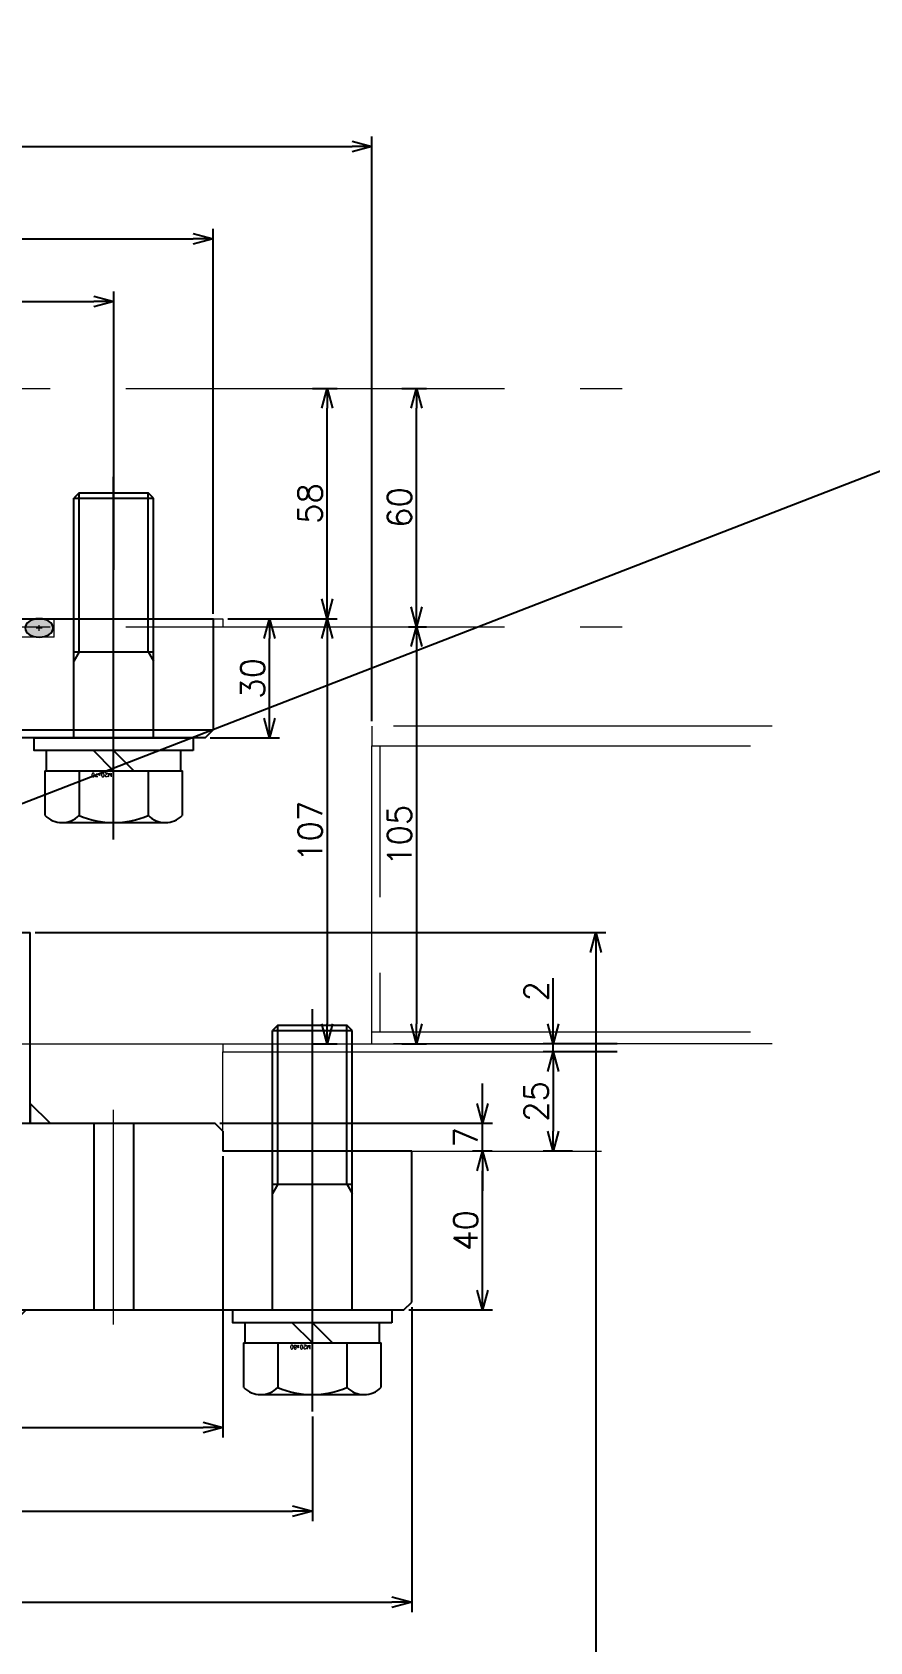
# Model space of a CAD drawing. Header units: millimetres. Extents: x -16130 to 36813, y -8099 to 27484.
# Drawn here: x -7965.6 to -7754.8, y 16843.3 to 17248.5 of the extents above; entities that cross this region are included whole.
import ezdxf

# ---------------------------------------------------------------- set-up
doc = ezdxf.new("R2010")
doc.units = ezdxf.units.MM
doc.header["$LTSCALE"] = 6
doc.header["$PDMODE"] = 99
doc.header["$PDSIZE"] = 1
for name, pattern in [('CENTER2', [28.575, 19.05, -3.175, 3.175, -3.175]), ('HIDDEN', [9.525, 6.35, -3.175]), ('PHANTOM2', [31.75, 15.875, -3.175, 3.175, -3.175, 3.175, -3.175])]:
    doc.linetypes.add(name, pattern=pattern)
for name, color, linetype, lineweight in [('04_HIDDEN', 2, 'HIDDEN', 13), ('05_CENTER', 4, 'CENTER2', 13), ('06_PHANTOM', 2, 'PHANTOM2', 13), ('08_DIM', 3, 'Continuous', 13)]:
    doc.layers.add(name, color=color, linetype=linetype, lineweight=lineweight)
doc.layers.add('10_DRAFT', color=8, linetype='Continuous', lineweight=0, plot=False)
doc.styles.add('KSS_TXT', font='txt.shx', dxfattribs={"bigfont": 'extfont2.shx'})
doc.dimstyles.new('KSS_DIM', dxfattribs={"dimtxt": 3, "dimasz": 2.5, "dimexe": 1.25, "dimexo": 0.625, "dimtad": 1, "dimdsep": 46, "dimtxsty": 'KSS_TXT', "dimblk": 'OPEN30', "dimcen": 0, "dimazin": 2, "dimtfac": 0.75, "dimtmove": 0, "dimatfit": 3, "dimldrblk": 'OPEN30', "dimfxl": 1, "dimtolj": 1, "dimarcsym": 0})

# ---------------------------------------------------------------- blocks, each defined once
blk = doc.blocks.new('_Open30')
at = {"color": 0, "linetype": 'ByBlock', "lineweight": -2}
for p, q in [((-1, 0.268), (0, 0)), ((0, 0), (-1, -0.268)), ((0, 0), (-1, 0))]:
    blk.add_line(p, q, dxfattribs=at)
blk = doc.blocks.new('*D670')
at = {"layer": '08_DIM', "color": 0, "lineweight": -2, "transparency": 16777216}
for p, q in [((-8245.05, 16900.07), (-8245.05, 16873.71)), ((-7895.05, 16900.07), (-7895.05, 16873.71)), ((-8240.05, 16876.21), (-7900.05, 16876.21))]:
    blk.add_line(p, q, dxfattribs=at)
at = {"layer": 'Defpoints', "color": 0, "transparency": 16777216}
for p in [(-8245.05, 16901.32), (-7895.05, 16901.32), (-7895.05, 16876.21)]:
    blk.add_point(p, dxfattribs=at)
at = {"layer": '08_DIM', "color": 0, "lineweight": -2, "transparency": 16777216, "xscale": 5, "yscale": 5, "zscale": 5, "rotation": 180}
blk.add_blockref('_Open30', (-8245.05, 16876.21), dxfattribs=at)
at = {"layer": '08_DIM', "color": 0, "lineweight": -2, "transparency": 16777216, "xscale": 5, "yscale": 5, "zscale": 5}
blk.add_blockref('_Open30', (-7895.05, 16876.21), dxfattribs=at)
at = {"layer": '08_DIM', "color": 0, "transparency": 16777216, "insert": (-8070.05, 16880.46), "char_height": 6, "attachment_point": 5, "style": 'KSS_TXT'}
blk.add_mtext('\\A1;350', dxfattribs=at)
blk = doc.blocks.new('*D675')
at = {"layer": '08_DIM', "color": 0, "lineweight": -2, "transparency": 16777216}
for p, q in [((-7964.8, 17021.88), (-7821.19, 17021.88)), ((-7823.69, 17016.88), (-7823.69, 16636.48)), ((-7974.8, 16631.48), (-7821.19, 16631.48))]:
    blk.add_line(p, q, dxfattribs=at)
at = {"layer": 'Defpoints', "color": 0, "transparency": 16777216}
for p in [(-7966.05, 17021.88), (-7976.05, 16631.48), (-7823.69, 16631.48)]:
    blk.add_point(p, dxfattribs=at)
at = {"layer": '08_DIM', "color": 0, "lineweight": -2, "transparency": 16777216, "xscale": 5, "yscale": 5, "zscale": 5}
for p, rotation in [((-7823.69, 17021.88), 90), ((-7823.69, 16631.48), 270)]:
    blk.add_blockref('_Open30', p, dxfattribs=dict(at, rotation=rotation))
at = {"layer": '08_DIM', "color": 0, "transparency": 16777216, "insert": (-7827.94, 16826.68), "char_height": 6, "attachment_point": 5, "rotation": 90, "style": 'KSS_TXT'}
blk.add_mtext('\\A1;390.4', dxfattribs=at)
blk = doc.blocks.new('*D676')
at = {"layer": '08_DIM', "color": 0, "lineweight": -2, "transparency": 16777216}
for p, q in [((-7852.23, 16978.88), (-7852.23, 16983.88)), ((-7918.3, 16973.88), (-7849.73, 16973.88)), ((-7852.23, 16966.88), (-7852.23, 16973.88)), ((-7849.8, 16966.88), (-7854.73, 16966.88)), ((-7852.23, 16961.88), (-7852.23, 16956.88))]:
    blk.add_line(p, q, dxfattribs=at)
at = {"layer": 'Defpoints', "color": 0, "transparency": 16777216}
for p in [(-7919.55, 16973.88), (-7852.23, 16973.88), (-7848.55, 16966.88)]:
    blk.add_point(p, dxfattribs=at)
at = {"layer": '08_DIM', "color": 0, "lineweight": -2, "transparency": 16777216, "xscale": 5, "yscale": 5, "zscale": 5}
for p, rotation in [((-7852.23, 16973.88), 270), ((-7852.23, 16966.88), 90)]:
    blk.add_blockref('_Open30', p, dxfattribs=dict(at, rotation=rotation))
at = {"layer": '08_DIM', "color": 0, "transparency": 16777216, "insert": (-7856.48, 16970.38), "char_height": 6, "attachment_point": 5, "rotation": 90, "style": 'KSS_TXT'}
blk.add_mtext('\\A1;7', dxfattribs=at)
blk = doc.blocks.new('*D677')
at = {"layer": '08_DIM', "color": 0, "lineweight": -2, "transparency": 16777216}
for p, q in [((-7849.8, 16966.88), (-7854.73, 16966.88)), ((-7852.23, 16931.88), (-7852.23, 16961.88)), ((-7870.8, 16926.88), (-7849.73, 16926.88))]:
    blk.add_line(p, q, dxfattribs=at)
at = {"layer": 'Defpoints', "color": 0, "transparency": 16777216}
for p in [(-7852.23, 16966.88), (-7848.55, 16966.88), (-7872.05, 16926.88)]:
    blk.add_point(p, dxfattribs=at)
at = {"layer": '08_DIM', "color": 0, "lineweight": -2, "transparency": 16777216, "xscale": 5, "yscale": 5, "zscale": 5}
for p, rotation in [((-7852.23, 16966.88), 90), ((-7852.23, 16926.88), 270)]:
    blk.add_blockref('_Open30', p, dxfattribs=dict(at, rotation=rotation))
at = {"layer": '08_DIM', "color": 0, "transparency": 16777216, "insert": (-7856.48, 16946.88), "char_height": 6, "attachment_point": 5, "rotation": 90, "style": 'KSS_TXT'}
blk.add_mtext('\\A1;40', dxfattribs=at)
blk = doc.blocks.new('*D680')
at = {"layer": '08_DIM', "color": 0, "lineweight": -2, "transparency": 16777216}
for p, q in [((-8222.55, 16965.63), (-8222.55, 16894.8)), ((-7917.55, 16965.63), (-7917.55, 16894.8)), ((-8217.55, 16897.3), (-7922.55, 16897.3))]:
    blk.add_line(p, q, dxfattribs=at)
at = {"layer": 'Defpoints', "color": 0, "transparency": 16777216}
for p in [(-8222.55, 16966.88), (-7917.55, 16966.88), (-7917.55, 16897.3)]:
    blk.add_point(p, dxfattribs=at)
at = {"layer": '08_DIM', "color": 0, "lineweight": -2, "transparency": 16777216, "xscale": 5, "yscale": 5, "zscale": 5, "rotation": 180}
blk.add_blockref('_Open30', (-8222.55, 16897.3), dxfattribs=at)
at = {"layer": '08_DIM', "color": 0, "lineweight": -2, "transparency": 16777216, "xscale": 5, "yscale": 5, "zscale": 5}
blk.add_blockref('_Open30', (-7917.55, 16897.3), dxfattribs=at)
at = {"layer": '08_DIM', "color": 0, "transparency": 16777216, "insert": (-8070.05, 16901.55), "char_height": 6, "attachment_point": 5, "style": 'KSS_TXT'}
blk.add_mtext('\\A1;305', dxfattribs=at)
blk = doc.blocks.new('*D681')
at = {"layer": '08_DIM', "color": 0, "lineweight": -2, "transparency": 16777216}
for p, q in [((-8270.05, 16927.63), (-8270.05, 16850.85)), ((-7870.05, 16927.63), (-7870.05, 16850.85)), ((-8265.05, 16853.35), (-7875.05, 16853.35))]:
    blk.add_line(p, q, dxfattribs=at)
at = {"layer": 'Defpoints', "color": 0, "transparency": 16777216}
for p in [(-8270.05, 16928.88), (-7870.05, 16928.88), (-7870.05, 16853.35)]:
    blk.add_point(p, dxfattribs=at)
at = {"layer": '08_DIM', "color": 0, "lineweight": -2, "transparency": 16777216, "xscale": 5, "yscale": 5, "zscale": 5, "rotation": 180}
blk.add_blockref('_Open30', (-8270.05, 16853.35), dxfattribs=at)
at = {"layer": '08_DIM', "color": 0, "lineweight": -2, "transparency": 16777216, "xscale": 5, "yscale": 5, "zscale": 5}
blk.add_blockref('_Open30', (-7870.05, 16853.35), dxfattribs=at)
at = {"layer": '08_DIM', "color": 0, "transparency": 16777216, "insert": (-8070.05, 16857.6), "char_height": 6, "attachment_point": 5, "style": 'KSS_TXT'}
blk.add_mtext('\\A1;400', dxfattribs=at)
blk = doc.blocks.new('A$C12673FC4_1_1')
at = {"color": 0}
for p, q in [((-82, 0), (-104, 0)), ((-104, -48), (-104, 0)), ((-82, 0), (-80, -2)), ((82, 0), (80, -2)), ((82, 0), (104, 0)), ((104, -48), (104, 0)), ((-80, -2), (-80, -66)), ((80, -2), (80, -66)), ((-150.5, -48), (-152.5, -50)), ((-98, -48), (-150.5, -48)), ((-130, -48), (-130, -95)), ((-120, -48), (-120, -95)), ((-98, -106), (-98, -48)), ((98, -48), (150.5, -48)), ((98, -106), (98, -48)), ((120, -48), (120, -95)), ((130, -48), (130, -95)), ((152.5, -50), (150.5, -48)), ((-152.5, -50), (-152.5, -55)), ((152.5, -50), (152.5, -55)), ((-200, -93), (-200, -55)), ((-200, -55), (-152.5, -55)), ((200, -55), (152.5, -55)), ((200, -93), (200, -55)), ((-80, -66), (-72, -66)), ((-64, -74), (-72, -66)), ((64, -74), (72, -66)), ((80, -66), (72, -66)), ((-64, -363.6), (-64, -74)), ((64, -363.6), (64, -74)), ((-198, -95), (-200, -93)), ((198, -95), (200, -93)), ((-98, -95), (-198, -95)), ((98, -95), (198, -95)), ((-96, -108), (-98, -106)), ((-96, -388.4), (-96, -108)), ((96, -108), (98, -106)), ((96, -210.4), (96, -108)), ((96, -210.4), (95, -210.4)), ((95, -210.4), (95, -230.4)), ((95, -230.4), (96, -230.4)), ((96, -388.4), (96, -230.4)), ((-70, -390.4), (-70, -363.6)), ((-64, -363.6), (-70, -363.6)), ((64, -363.6), (70, -363.6)), ((70, -390.4), (70, -363.6)), ((-94, -390.4), (-96, -388.4)), ((94, -390.4), (96, -388.4)), ((-94, -390.4), (-70, -390.4)), ((94, -390.4), (70, -390.4))]:
    blk.add_line(p, q, dxfattribs=at)
at = {"color": 3}
for points in [[(-104, -48), (-109, -48), (-104, -43), (-104, -43)], [(104, -48), (109, -48), (104, -43), (104, -43)], [(-98, -95), (-103, -95), (-98, -100), (-98, -100)], [(98, -95), (103, -95), (98, -100), (98, -100)]]:
    blk.add_lwpolyline(points, close=True, dxfattribs=at)
for points in [[(-98, -95), (-100.5, -95), (-100.5, -95), (-98, -95)], [(98, -95), (100.5, -95), (100.5, -95), (98, -95)]]:
    blk.add_lwpolyline(points, close=True)
at = {"layer": '04_HIDDEN'}
for p, q in [((-96, 0), (-96, -20)), ((-95, 0), (-95, -25)), ((-87, 0), (-87, -25)), ((-86, 0), (-86, -20)), ((86, 0), (86, -20)), ((87, 0), (87, -25)), ((95, 0), (95, -25)), ((96, 0), (96, -20)), ((-86, -20), (-96, -20)), ((86, -20), (96, -20)), ((-95, -25), (-91, -27.31)), ((-87, -25), (-95, -25)), ((-91, -27.31), (-87, -25)), ((87, -25), (95, -25)), ((91, -27.31), (87, -25)), ((95, -25), (91, -27.31)), ((95, -213.82), (87, -214.07)), ((87, -226.73), (87, -214.07)), ((95, -214.68), (87, -214.93)), ((64, -215.8), (87, -215.8)), ((64, -225), (87, -225)), ((95, -226.12), (87, -225.87)), ((95, -226.98), (87, -226.73)), ((-80, -363.09), (-84, -365.4)), ((-76, -365.4), (-80, -363.09)), ((76, -365.4), (80, -363.09)), ((80, -363.09), (84, -365.4)), ((-84, -390.4), (-84, -365.4)), ((-84, -365.4), (-76, -365.4)), ((-76, -390.4), (-76, -365.4)), ((76, -390.4), (76, -365.4)), ((84, -365.4), (76, -365.4)), ((84, -390.4), (84, -365.4)), ((-85, -390.4), (-85, -370.4)), ((-85, -370.4), (-75, -370.4)), ((-75, -390.4), (-75, -370.4)), ((75, -390.4), (75, -370.4)), ((85, -370.4), (75, -370.4)), ((85, -390.4), (85, -370.4))]:
    blk.add_line(p, q, dxfattribs=at)
at = {"layer": '05_CENTER'}
for p, q in [((-91, 3.39), (-91, -30.1)), ((91, 3.39), (91, -30.1)), ((-175, -104.36), (-175, -45.53)), ((-125, -98.62), (-125, -44.62)), ((125, -98.62), (125, -44.62)), ((175, -104.36), (175, -45.53)), ((59.23, -220.4), (100.25, -220.4)), ((-80, -394.84), (-80, -360.3)), ((80, -394.84), (80, -360.3))]:
    blk.add_line(p, q, dxfattribs=at)
at = {"layer": '10_DRAFT'}
for p, q in [((0, 0), (0, -390.4)), ((-3.57, -6), (3.57, -6)), ((-3.57, -55), (3.57, -55)), ((-3.57, -66), (3.57, -66)), ((-3.44, -367.6), (3.44, -367.6))]:
    blk.add_line(p, q, dxfattribs=at)
blk = doc.blocks.new('A$C6EC02656_1_1')
blk.add_line((-150, 57), (150, 57))
at = {"color": 0}
blk.add_lwpolyline([(150, 85), (150, 85), (150, 57), (148, 55), (-148, 55), (-150, 57), (-150, 85), (150, 85)], dxfattribs=at)
at = {"layer": '04_HIDDEN'}
for q in [(110, 85), (-110, 80.4)]:
    blk.add_line((110, 80.4), q, dxfattribs=at)
at = {"layer": '05_CENTER'}
blk.add_line((125, 44.5), (125, 96.07), dxfattribs=at)
blk = doc.blocks.new('*D1152')
at = {"layer": '08_DIM', "color": 0, "lineweight": -2, "transparency": 16777216}
for p, q in [((-7916.3, 17100.88), (-7888.85, 17100.88)), ((-7891.35, 17095.88), (-7891.35, 16998.88)), ((-7894.99, 16993.88), (-7888.85, 16993.88))]:
    blk.add_line(p, q, dxfattribs=at)
at = {"layer": 'Defpoints', "color": 0, "transparency": 16777216}
for p in [(-7917.55, 17100.88), (-7896.24, 16993.88), (-7891.35, 16993.88)]:
    blk.add_point(p, dxfattribs=at)
at = {"layer": '08_DIM', "color": 0, "lineweight": -2, "transparency": 16777216, "xscale": 5, "yscale": 5, "zscale": 5}
for p, rotation in [((-7891.35, 17100.88), 90), ((-7891.35, 16993.88), 270)]:
    blk.add_blockref('_Open30', p, dxfattribs=dict(at, rotation=rotation))
at = {"layer": '08_DIM', "color": 0, "transparency": 16777216, "insert": (-7895.6, 17047.38), "char_height": 6, "attachment_point": 5, "rotation": 90, "style": 'KSS_TXT'}
blk.add_mtext('\\A1;107', dxfattribs=at)
blk = doc.blocks.new('*D1153')
at = {"layer": '08_DIM', "color": 0, "lineweight": -2, "transparency": 16777216}
for p, q in [((-7894.99, 17158.88), (-7888.85, 17158.88)), ((-7891.35, 17105.88), (-7891.35, 17153.88)), ((-7916.3, 17100.88), (-7888.85, 17100.88))]:
    blk.add_line(p, q, dxfattribs=at)
at = {"layer": 'Defpoints', "color": 0, "transparency": 16777216}
for p in [(-7896.24, 17158.88), (-7891.35, 17158.88), (-7917.55, 17100.88)]:
    blk.add_point(p, dxfattribs=at)
at = {"layer": '08_DIM', "color": 0, "lineweight": -2, "transparency": 16777216, "xscale": 5, "yscale": 5, "zscale": 5}
for p, rotation in [((-7891.35, 17158.88), 90), ((-7891.35, 17100.88), 270)]:
    blk.add_blockref('_Open30', p, dxfattribs=dict(at, rotation=rotation))
at = {"layer": '08_DIM', "color": 0, "transparency": 16777216, "insert": (-7895.61, 17129.88), "char_height": 6, "attachment_point": 5, "rotation": 90, "style": 'KSS_TXT'}
blk.add_mtext('\\A1;58', dxfattribs=at)
blk = doc.blocks.new('*D1154')
at = {"layer": '08_DIM', "color": 0, "lineweight": -2, "transparency": 16777216}
for p, q in [((-7872.51, 17158.88), (-7866.37, 17158.88)), ((-7868.87, 17103.88), (-7868.87, 17153.88)), ((-7870.89, 17098.88), (-7866.37, 17098.88))]:
    blk.add_line(p, q, dxfattribs=at)
at = {"layer": 'Defpoints', "color": 0, "transparency": 16777216}
for p in [(-7873.76, 17158.88), (-7868.87, 17158.88), (-7872.14, 17098.88)]:
    blk.add_point(p, dxfattribs=at)
at = {"layer": '08_DIM', "color": 0, "lineweight": -2, "transparency": 16777216, "xscale": 5, "yscale": 5, "zscale": 5}
for p, rotation in [((-7868.87, 17158.88), 90), ((-7868.87, 17098.88), 270)]:
    blk.add_blockref('_Open30', p, dxfattribs=dict(at, rotation=rotation))
at = {"layer": '08_DIM', "color": 0, "transparency": 16777216, "insert": (-7873.12, 17128.88), "char_height": 6, "attachment_point": 5, "rotation": 90, "style": 'KSS_TXT'}
blk.add_mtext('\\A1;60', dxfattribs=at)
blk = doc.blocks.new('*D1156')
at = {"layer": '08_DIM', "color": 0, "lineweight": -2, "transparency": 16777216}
for p, q in [((-8195.05, 17113.2), (-8195.05, 17183.28)), ((-8190.05, 17180.78), (-7950.05, 17180.78)), ((-7945.05, 17113.2), (-7945.05, 17183.28))]:
    blk.add_line(p, q, dxfattribs=at)
at = {"layer": 'Defpoints', "color": 0, "transparency": 16777216}
for p in [(-7945.05, 17180.78), (-8195.05, 17111.95), (-7945.05, 17111.95)]:
    blk.add_point(p, dxfattribs=at)
at = {"layer": '08_DIM', "color": 0, "lineweight": -2, "transparency": 16777216, "xscale": 5, "yscale": 5, "zscale": 5, "rotation": 180}
blk.add_blockref('_Open30', (-8195.05, 17180.78), dxfattribs=at)
at = {"layer": '08_DIM', "color": 0, "lineweight": -2, "transparency": 16777216, "xscale": 5, "yscale": 5, "zscale": 5}
blk.add_blockref('_Open30', (-7945.05, 17180.78), dxfattribs=at)
at = {"layer": '08_DIM', "color": 0, "transparency": 16777216, "insert": (-8070.05, 17185.04), "char_height": 6, "attachment_point": 5, "style": 'KSS_TXT'}
blk.add_mtext('\\A1;250', dxfattribs=at)
blk = doc.blocks.new('*D1157')
at = {"layer": '08_DIM', "color": 0, "lineweight": -2, "transparency": 16777216}
for p, q in [((-8220.05, 17102.13), (-8220.05, 17199.04)), ((-7920.05, 17102.13), (-7920.05, 17199.04)), ((-8215.05, 17196.54), (-7925.05, 17196.54))]:
    blk.add_line(p, q, dxfattribs=at)
at = {"layer": 'Defpoints', "color": 0, "transparency": 16777216}
for p in [(-7920.05, 17196.54), (-8220.05, 17100.88), (-7920.05, 17100.88)]:
    blk.add_point(p, dxfattribs=at)
at = {"layer": '08_DIM', "color": 0, "lineweight": -2, "transparency": 16777216, "xscale": 5, "yscale": 5, "zscale": 5, "rotation": 180}
blk.add_blockref('_Open30', (-8220.05, 17196.54), dxfattribs=at)
at = {"layer": '08_DIM', "color": 0, "lineweight": -2, "transparency": 16777216, "xscale": 5, "yscale": 5, "zscale": 5}
blk.add_blockref('_Open30', (-7920.05, 17196.54), dxfattribs=at)
at = {"layer": '08_DIM', "color": 0, "transparency": 16777216, "insert": (-8070.05, 17200.79), "char_height": 6, "attachment_point": 5, "style": 'KSS_TXT'}
blk.add_mtext('\\A1;300', dxfattribs=at)
blk = doc.blocks.new('A$C58C01DB7_1_1')
at = {"color": 0, "linetype": 'CENTER2'}
blk.add_line((0, 25.57), (0, -65.7), dxfattribs=at)
at = {"color": 0}
for p, q in [((13, 21.3), (-13, 21.3)), ((-17.3, 19.5), (-17.3, 8.3)), ((-8.7, 8.3), (-8.7, 19.5)), ((8.7, 8.3), (8.7, 19.5)), ((17.3, 8.3), (17.3, 19.5)), ((17.3, 8.3), (-17.3, 8.3)), ((-16.9, 8.3), (-16.9, 3.2)), ((-5.1, 8.3), (0, 3.2)), ((0, 8.3), (5.1, 3.2)), ((16.9, 8.3), (16.9, 3.2)), ((-10, 0), (-10, -60.35)), ((10, 0), (10, -60.35)), ((-8.65, -21.7), (-10, -19.36)), ((8.65, -21.7), (10, -19.36)), ((10, -21.7), (-10, -21.7)), ((-8.65, -21.7), (-8.65, -61.7)), ((8.65, -21.7), (8.65, -61.7)), ((-10, -60.35), (-8.65, -61.7)), ((10, -60.35), (-10, -60.35)), ((8.65, -61.7), (10, -60.35)), ((8.65, -61.7), (-8.65, -61.7))]:
    blk.add_line(p, q, dxfattribs=at)
blk.add_lwpolyline([(-20, 3.2), (20, 3.2), (20, 0), (-20, 0)], close=True, dxfattribs=at)
for centre, radius, start, end in [((-13, 15.3), 6, 44.6, 135.4), ((0, -0.6), 21.9, 66.6, 113.4), ((13, 15.3), 6, 44.6, 135.4)]:
    blk.add_arc(centre, radius, start, end, dxfattribs=at)
at = {"layer": '10_DRAFT', "style": 'KSS_TXT'}
blk.add_text('M20x70', height=1, dxfattribs=at).set_placement((0.41, 8.83))
blk = doc.blocks.new('*D1187')
at = {"layer": '08_DIM', "color": 0, "lineweight": -2, "transparency": 16777216}
for p, q in [((-7870.89, 17098.88), (-7866.37, 17098.88)), ((-7868.87, 17093.88), (-7868.87, 16998.88)), ((-7872.51, 16993.88), (-7866.37, 16993.88))]:
    blk.add_line(p, q, dxfattribs=at)
at = {"layer": 'Defpoints', "color": 0, "transparency": 16777216}
for p in [(-7872.14, 17098.88), (-7873.76, 16993.88), (-7868.87, 16993.88)]:
    blk.add_point(p, dxfattribs=at)
at = {"layer": '08_DIM', "color": 0, "lineweight": -2, "transparency": 16777216, "xscale": 5, "yscale": 5, "zscale": 5}
for p, rotation in [((-7868.87, 17098.88), 90), ((-7868.87, 16993.88), 270)]:
    blk.add_blockref('_Open30', p, dxfattribs=dict(at, rotation=rotation))
at = {"layer": '08_DIM', "color": 0, "transparency": 16777216, "insert": (-7873.12, 17046.38), "char_height": 6, "attachment_point": 5, "rotation": 90, "style": 'KSS_TXT'}
blk.add_mtext('\\A1;105', dxfattribs=at)
blk = doc.blocks.new('G185a_1_1_1')
h = blk.add_hatch(color=0)
h.dxf.hatch_style = 1
edge = h.paths.add_edge_path()
edge.add_ellipse((-106.25, 0), major_axis=(-3.55, 0), ratio=0.648661, start_angle=90, end_angle=180)
edge.add_line((-102.7, 0), (-106.25, 0))
edge.add_line((-106.25, 0), (-106.25, -0.73))
edge.add_line((-106.25, -0.73), (-106.25, -2.3))
edge = h.paths.add_edge_path()
edge.add_ellipse((-106.25, 0), major_axis=(-3.55, 0), ratio=0.648661, start_angle=180, end_angle=270)
edge.add_line((-106.25, 2.3), (-106.25, 0))
edge.add_line((-106.25, 0), (-102.7, 0))
edge = h.paths.add_edge_path()
edge.add_ellipse((-106.25, 0), major_axis=(-3.55, 0), ratio=0.648661, start_angle=270, end_angle=360)
edge.add_line((-109.8, 0), (-106.25, 0))
edge.add_line((-106.25, 0), (-106.25, 2.3))
edge = h.paths.add_edge_path()
edge.add_line((-106.25, -0.73), (-106.25, 0))
edge.add_line((-106.25, 0), (-109.8, 0))
edge.add_ellipse((-106.25, 0), major_axis=(-3.55, 0), ratio=0.648661, start_angle=0, end_angle=90)
edge.add_line((-106.25, -2.3), (-106.25, -0.73))
h = blk.add_hatch(color=0)
h.dxf.hatch_style = 1
edge = h.paths.add_edge_path()
edge.add_ellipse((106.25, 0), major_axis=(-3.55, 0), ratio=0.648661, start_angle=90, end_angle=180)
edge.add_line((109.8, 0), (106.25, 0))
edge.add_line((106.25, 0), (106.25, -0.73))
edge.add_line((106.25, -0.73), (106.25, -2.3))
edge = h.paths.add_edge_path()
edge.add_ellipse((106.25, 0), major_axis=(-3.55, 0), ratio=0.648661, start_angle=180, end_angle=270)
edge.add_line((106.25, 2.3), (106.25, 0))
edge.add_line((106.25, 0), (109.8, 0))
edge = h.paths.add_edge_path()
edge.add_ellipse((106.25, 0), major_axis=(-3.55, 0), ratio=0.648661, start_angle=270, end_angle=360)
edge.add_line((102.7, 0), (106.25, 0))
edge.add_line((106.25, 0), (106.25, 2.3))
edge = h.paths.add_edge_path()
edge.add_line((106.25, -0.73), (106.25, 0))
edge.add_line((106.25, 0), (102.7, 0))
edge.add_ellipse((106.25, 0), major_axis=(-3.55, 0), ratio=0.648661, start_angle=0, end_angle=90)
edge.add_line((106.25, -2.3), (106.25, -0.73))
at = {"color": 0}
blk.add_ellipse((-106.25, 0), major_axis=(-3.55, 0), ratio=0.648661, dxfattribs=at)
at = {"color": 0, "extrusion": (0, 0, -1)}
blk.add_ellipse((106.25, 0), major_axis=(3.55, 0), ratio=0.648661, dxfattribs=at)
at = {"layer": '10_DRAFT'}
for p, q in [((-105.52, 0), (-106.98, 0)), ((-106.25, -0.73), (-106.25, 0.73)), ((0.73, 0), (-0.73, 0)), ((0, -0.73), (0, 0.73)), ((105.52, 0), (106.98, 0)), ((106.25, -0.73), (106.25, 0.73))]:
    blk.add_line(p, q, dxfattribs=at)
blk = doc.blocks.new('*D1571')
at = {"layer": '08_DIM', "color": 0, "lineweight": -2, "transparency": 16777216}
for p, q in [((-7916.3, 17100.88), (-7903.33, 17100.88)), ((-7905.83, 17075.88), (-7905.83, 17095.88)), ((-7920.8, 17070.88), (-7903.33, 17070.88))]:
    blk.add_line(p, q, dxfattribs=at)
at = {"layer": 'Defpoints', "color": 0, "transparency": 16777216}
for p in [(-7917.55, 17100.88), (-7905.83, 17100.88), (-7922.05, 17070.88)]:
    blk.add_point(p, dxfattribs=at)
at = {"layer": '08_DIM', "color": 0, "lineweight": -2, "transparency": 16777216, "xscale": 5, "yscale": 5, "zscale": 5}
for p, rotation in [((-7905.83, 17100.88), 90), ((-7905.83, 17070.88), 270)]:
    blk.add_blockref('_Open30', p, dxfattribs=dict(at, rotation=rotation))
at = {"layer": '08_DIM', "color": 0, "transparency": 16777216, "insert": (-7910.08, 17085.88), "char_height": 6, "attachment_point": 5, "rotation": 90, "style": 'KSS_TXT'}
blk.add_mtext('\\A1;30', dxfattribs=at)
blk = doc.blocks.new('*D1572')
at = {"layer": '08_DIM', "color": 0, "lineweight": -2, "transparency": 16777216}
for p, q in [((-7818.37, 16991.88), (-7836.97, 16991.88)), ((-7834.47, 16986.88), (-7834.47, 16971.88)), ((-7829.55, 16966.88), (-7836.97, 16966.88))]:
    blk.add_line(p, q, dxfattribs=at)
at = {"layer": 'Defpoints', "color": 0, "transparency": 16777216}
for p in [(-7817.12, 16991.88), (-7834.47, 16966.88), (-7828.3, 16966.88)]:
    blk.add_point(p, dxfattribs=at)
at = {"layer": '08_DIM', "color": 0, "lineweight": -2, "transparency": 16777216, "xscale": 5, "yscale": 5, "zscale": 5}
for p, rotation in [((-7834.47, 16991.88), 90), ((-7834.47, 16966.88), 270)]:
    blk.add_blockref('_Open30', p, dxfattribs=dict(at, rotation=rotation))
at = {"layer": '08_DIM', "color": 0, "transparency": 16777216, "insert": (-7838.72, 16979.38), "char_height": 6, "attachment_point": 5, "rotation": 90, "style": 'KSS_TXT'}
blk.add_mtext('\\A1;25', dxfattribs=at)
blk = doc.blocks.new('*D1573')
at = {"layer": '08_DIM', "color": 0, "lineweight": -2, "transparency": 16777216}
for p, q in [((-7834.47, 16998.88), (-7834.47, 17010.38)), ((-7818.37, 16993.88), (-7836.97, 16993.88)), ((-7818.37, 16991.88), (-7836.97, 16991.88)), ((-7834.47, 16991.88), (-7834.47, 16993.88)), ((-7834.47, 16986.88), (-7834.47, 16981.88))]:
    blk.add_line(p, q, dxfattribs=at)
at = {"layer": 'Defpoints', "color": 0, "transparency": 16777216}
for p in [(-7834.47, 16993.88), (-7817.12, 16993.88), (-7817.12, 16991.88)]:
    blk.add_point(p, dxfattribs=at)
at = {"layer": '08_DIM', "color": 0, "lineweight": -2, "transparency": 16777216, "xscale": 5, "yscale": 5, "zscale": 5}
for p, rotation in [((-7834.47, 16993.88), 270), ((-7834.47, 16991.88), 90)]:
    blk.add_blockref('_Open30', p, dxfattribs=dict(at, rotation=rotation))
at = {"layer": '08_DIM', "color": 0, "transparency": 16777216, "insert": (-7838.72, 17007.13), "char_height": 6, "attachment_point": 5, "rotation": 90, "style": 'KSS_TXT'}
blk.add_mtext('\\A1;2', dxfattribs=at)
blk = doc.blocks.new('A$C47414879_1_1')
at = {"layer": '04_HIDDEN'}
for p, q in [((-192, 75), (-192, 3)), ((192, 75), (192, 3))]:
    blk.add_line(p, q, dxfattribs=at)
at = {"layer": '06_PHANTOM'}
for p, q in [((-290.7, 80), (-190, 80)), ((-190, 80), (-190, 75)), ((290.7, 80), (190, 80)), ((190, 80), (190, 75)), ((-190, 75), (-290.7, 75)), ((-190, 3), (-190, 75)), ((190, 3), (190, 75)), ((190, 75), (290.7, 75)), ((-190, 3), (-290.7, 3)), ((-290.7, 0), (-190, 0)), ((-190, 0), (-190, 3)), ((190, 0), (190, 3)), ((190, 3), (290.7, 3)), ((290.7, 0), (190, 0))]:
    blk.add_line(p, q, dxfattribs=at)
at = {"layer": '10_DRAFT'}
blk.add_line((-190, 0), (190, 0), dxfattribs=at)
blk = doc.blocks.new('*D1682')
at = {"layer": '08_DIM', "color": 0, "lineweight": -2, "transparency": 16777216}
for p, q in [((-8260.05, 17075.13), (-8260.05, 17222.25)), ((-7880.05, 17075.13), (-7880.05, 17222.25)), ((-8255.05, 17219.75), (-7885.05, 17219.75))]:
    blk.add_line(p, q, dxfattribs=at)
at = {"layer": 'Defpoints', "color": 0, "transparency": 16777216}
for p in [(-7880.05, 17219.75), (-8260.05, 17073.88), (-7880.05, 17073.88)]:
    blk.add_point(p, dxfattribs=at)
at = {"layer": '08_DIM', "color": 0, "lineweight": -2, "transparency": 16777216, "xscale": 5, "yscale": 5, "zscale": 5, "rotation": 180}
blk.add_blockref('_Open30', (-8260.05, 17219.75), dxfattribs=at)
at = {"layer": '08_DIM', "color": 0, "lineweight": -2, "transparency": 16777216, "xscale": 5, "yscale": 5, "zscale": 5}
blk.add_blockref('_Open30', (-7880.05, 17219.75), dxfattribs=at)
at = {"layer": '08_DIM', "color": 0, "transparency": 16777216, "insert": (-8070.05, 17224), "char_height": 6, "attachment_point": 5, "style": 'KSS_TXT'}
blk.add_mtext('\\A1;380', dxfattribs=at)
blk = doc.blocks.new('A$C00F631C8_1_1')
at = {"color": 0, "linetype": 'CENTER2'}
blk.add_line((0, 25.57), (0, -75.7), dxfattribs=at)
at = {"color": 0}
for p, q in [((13, 21.3), (-13, 21.3)), ((-17.3, 19.5), (-17.3, 8.3)), ((-8.7, 8.3), (-8.7, 19.5)), ((8.7, 8.3), (8.7, 19.5)), ((17.3, 8.3), (17.3, 19.5)), ((17.3, 8.3), (-17.3, 8.3)), ((-16.9, 8.3), (-16.9, 3.2)), ((-5.1, 8.3), (0, 3.2)), ((0, 8.3), (5.1, 3.2)), ((16.9, 8.3), (16.9, 3.2)), ((-10, 0), (-10, -70.35)), ((10, 0), (10, -70.35)), ((-8.65, -31.7), (-10, -29.36)), ((10, -31.7), (-10, -31.7)), ((-8.65, -31.7), (-8.65, -71.7)), ((8.65, -31.7), (10, -29.36)), ((8.65, -31.7), (8.65, -71.7)), ((-10, -70.35), (-8.65, -71.7)), ((10, -70.35), (-10, -70.35)), ((8.65, -71.7), (-8.65, -71.7)), ((8.65, -71.7), (10, -70.35))]:
    blk.add_line(p, q, dxfattribs=at)
blk.add_lwpolyline([(-20, 3.2), (20, 3.2), (20, 0), (-20, 0)], close=True, dxfattribs=at)
for centre, radius, start, end in [((-13, 15.3), 6, 44.6, 135.4), ((0, -0.6), 21.9, 66.6, 113.4), ((13, 15.3), 6, 44.6, 135.4)]:
    blk.add_arc(centre, radius, start, end, dxfattribs=at)
at = {"layer": '10_DRAFT', "style": 'KSS_TXT'}
blk.add_text('M20x80', height=1, dxfattribs=at).set_placement((0.41, 8.83))

msp = doc.modelspace()

# ---------------------------------------------------------------- linework, layer by layer
at = {"color": 2}
msp.add_line((-1590.80397, 19526.87304), (-10784.35796, 15962.3952), dxfattribs=at)
at = {"layer": '06_PHANTOM'}
for p, q in [((-8322.98804, 17158.88448), (-7817.11937, 17158.88448)), ((-8010.0537, 17100.88448), (-7917.5537, 17100.88448)), ((-7917.5537, 17100.88448), (-7917.5537, 17098.88448)), ((-8322.98804, 17098.88448), (-7817.11937, 17098.88448)), ((-7917.5537, 16993.88448), (-7817.11937, 16993.88448)), ((-7917.5537, 16993.88448), (-7917.5537, 16991.88448)), ((-7917.5537, 16991.88448), (-7817.11937, 16991.88448)), ((-7917.5537, 16966.88448), (-7917.5537, 16991.88448)), ((-7917.5537, 16966.88448), (-7817.11937, 16966.88448))]:
    msp.add_line(p, q, dxfattribs=at)

# ---------------------------------------------------------------- block references
at = {"rotation": 180}
for name, p in [('A$C58C01DB7_1_1', (-7945.0537, 17070.88448)), ('A$C00F631C8_1_1', (-7895.0537, 16926.88448))]:
    msp.add_blockref(name, p, dxfattribs=at)
for name, p in [('A$C6EC02656_1_1', (-8070.0537, 17015.88446)), ('A$C47414879_1_1', (-8070.0537, 16993.88448)), ('A$C12673FC4_1_1', (-8070.0537, 17021.88448))]:
    msp.add_blockref(name, p)
at = {"color": 4}
msp.add_blockref('G185a_1_1_1', (-8070.0537, 17098.58448), dxfattribs=at)

# ---------------------------------------------------------------- dimensions: what is measured, and where the dimension line sits
at = {"layer": '08_DIM'}
for base, p1, p2, picture, middle in [((-7880.0537, 17219.74559), (-8260.0537, 17073.88448), (-7880.0537, 17073.88448), '*D1682', (-8070.0537, 17223.99559)), ((-7920.0537, 17196.54175), (-8220.0537, 17100.88448), (-7920.0537, 17100.88448), '*D1157', (-8070.0537, 17200.79175)), ((-7945.0537, 17180.78428), (-8195.0537, 17111.95335), (-7945.0537, 17111.95335), '*D1156', (-8070.0537, 17185.03844)), ((-7917.5537, 16897.29765), (-8222.5537, 16966.88448), (-7917.5537, 16966.88448), '*D680', (-8070.0537, 16901.55181)), ((-7870.0537, 16853.3462), (-8270.0537, 16928.88448), (-7870.0537, 16928.88448), '*D681', (-8070.0537, 16857.5962)), ((-7895.0537, 16876.20755), (-8245.0537, 16901.31803), (-7895.0537, 16901.31803), '*D670', (-8070.0537, 16880.46172))]:
    dim = msp.add_linear_dim(base=base, p1=p1, p2=p2, dimstyle='KSS_DIM', override={"dimscale": 2}, dxfattribs=at)
    dim.commit()
    dim.dimension.update_dxf_attribs({"geometry": picture, "text_midpoint": middle})
for base, p1, p2, picture, middle in [((-7891.35317, 17158.88448), (-7917.5537, 17100.88448), (-7896.24297, 17158.88448), '*D1153', (-7895.60734, 17129.88448)), ((-7868.87054, 17158.88448), (-7872.14081, 17098.88448), (-7873.76034, 17158.88448), '*D1154', (-7873.12054, 17128.88448)), ((-7905.83165, 17100.88448), (-7922.0537, 17070.88448), (-7917.5537, 17100.88448), '*D1571', (-7910.08165, 17085.88448)), ((-7891.35317, 16993.88448), (-7917.5537, 17100.88448), (-7896.24297, 16993.88448), '*D1152', (-7895.60317, 17047.38448)), ((-7868.87054, 16993.88448), (-7872.14081, 17098.88448), (-7873.76034, 16993.88448), '*D1187', (-7873.12471, 17046.38448)), ((-7823.68757, 16631.48448), (-7966.0537, 17021.88448), (-7976.05366, 16631.48448), '*D675', (-7827.93757, 16826.68448)), ((-7834.46863, 16993.88448), (-7817.11937, 16991.88448), (-7817.11937, 16993.88448), '*D1573', (-7838.71863, 17007.13448)), ((-7834.46863, 16966.88448), (-7817.11937, 16991.88448), (-7828.29778, 16966.88448), '*D1572', (-7838.7228, 16979.38448)), ((-7852.23375, 16973.88448), (-7848.54695, 16966.88448), (-7919.5537, 16973.88448), '*D676', (-7856.48375, 16970.38448)), ((-7852.23375, 16966.88448), (-7872.0537, 16926.88448), (-7848.54695, 16966.88448), '*D677', (-7856.48375, 16946.88448))]:
    dim = msp.add_linear_dim(base=base, p1=p1, p2=p2, angle=90, dimstyle='KSS_DIM', override={"dimscale": 2}, dxfattribs=at)
    dim.commit()
    dim.dimension.update_dxf_attribs({"geometry": picture, "text_midpoint": middle})

doc.saveas('drawing.dxf')
